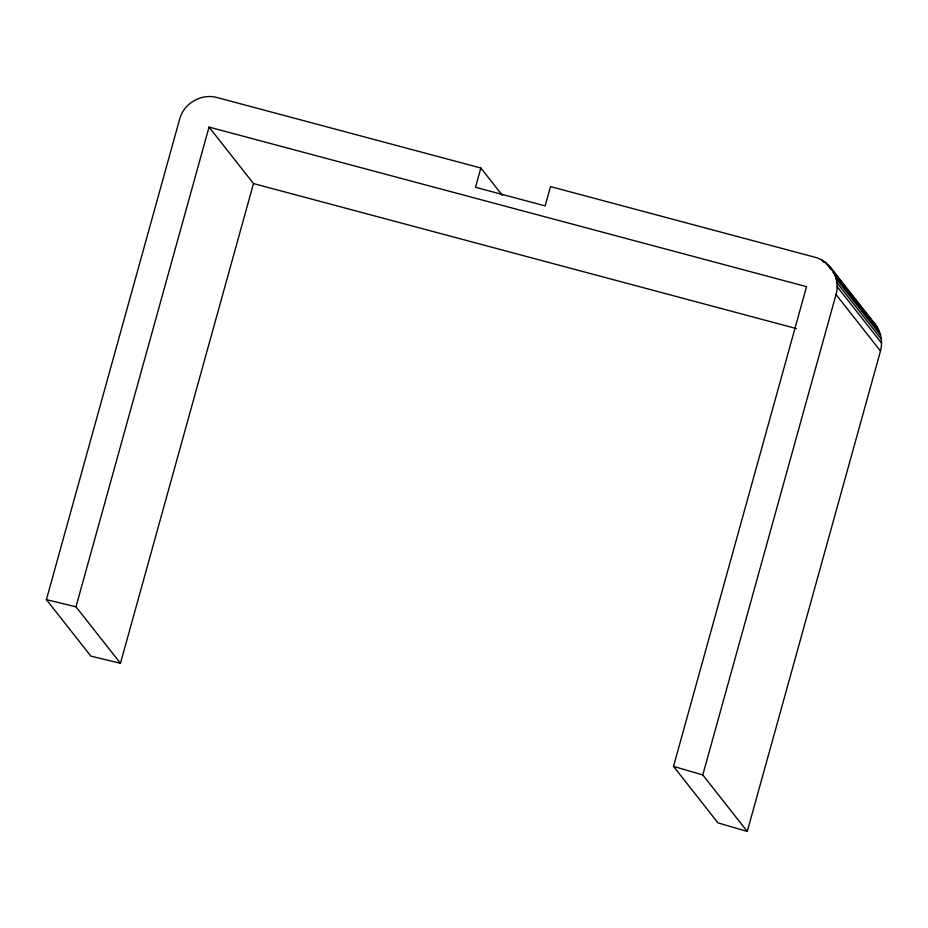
<?xml version="1.0" encoding="UTF-8"?>
<svg xmlns="http://www.w3.org/2000/svg" width="928" height="928" viewBox="0 0 928 928"><rect width="100%" height="100%" fill="white"/><g stroke="black" fill="none" stroke-linecap="round" stroke-linejoin="round"><path stroke-width="1.39" d="M830.978 268.053L875.44 324.556C881.171 332.004 882.864 341.98 880.486 351.028L747.26 831.442L702.786 774.95L836.024 294.536C840.71 278.876 830.618 261.081 814.714 257.172L550.501 186.598L545.154 205.888L475.507 187.294L480.855 168.003L217.21 97.579C201.446 93.102 183.767 103.298 179.649 119.144L46.4 599.639L90.863 656.131L120.454 663.288L253.495 183.57L209.032 127.078L75.992 606.796L120.454 663.288M747.26 831.442L717.97 822.881L673.508 766.377L806.536 286.659L209.032 127.078M46.4 599.639L75.992 606.796M253.495 183.57L796.433 328.582M673.508 766.377L702.786 774.95M869.849 318.919L875.44 324.556M828.368 265.06L877.633 327.874M825.375 262.427L830.711 269.213M832.497 271.463L834.272 273.725M849.387 292.935L851.173 295.197M852.948 297.459L854.723 299.709M834.91 274.955L879.373 331.447M822.069 260.211L823.855 262.473M836.163 278.736L880.626 335.228M836.905 282.646L881.368 339.149M837.137 286.636L881.6 343.128M836.024 294.536L880.486 351.028M480.855 168.003L502.442 195.425"/></g></svg>
